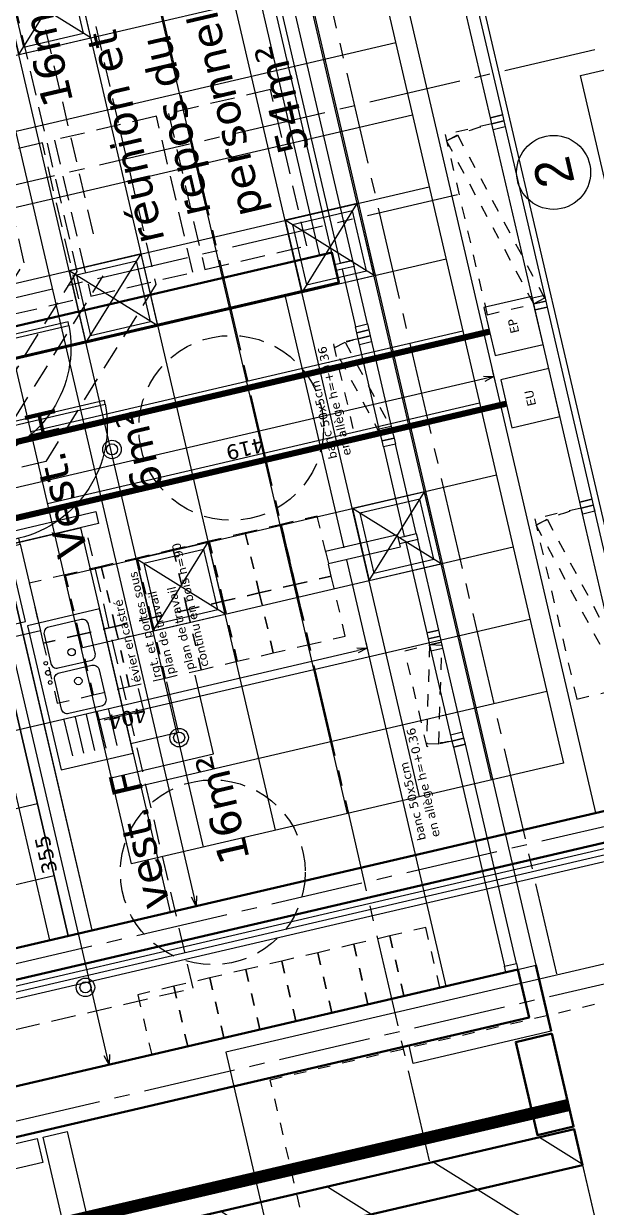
# Model space of a CAD drawing. Header units: metres. Extents: x -49 to 867749, y -579737 to 170817.
# Drawn here: x 867397.37 to 867402.02, y -409060.7 to -409051.1 of the extents above; entities that cross this region are included whole.
import ezdxf
from ezdxf.enums import TextEntityAlignment as Align

# ---------------------------------------------------------------- set-up
doc = ezdxf.new("R2010")
doc.units = ezdxf.units.M
doc.header["$MEASUREMENT"] = 0
doc.header["$PDMODE"] = 3
doc.header["$PDSIZE"] = 0.1
for name, pattern in [('01', [0.15, 0.1, -0.05]), ('02', [0.28, 0.2, -0.08]), ('03', [0.7, 0.5, -0.2]), ('AXES2', [1.125, 0.75, -0.125, 0.125, -0.125]), ('CACHE2', [0.1875, 0.125, -0.0625])]:
    doc.linetypes.add(name, pattern=pattern)
for name, color, linetype in [('00-AXE-0.00', 14, 'AXES2'), ('01-CLOISON-0.25', 3, 'Continuous'), ('01-DOUBLAGE-0.0x', 6, 'Continuous'), ('01-ISOL-0.08', 43, 'ISOLATION'), ('01-SANITAIRE-0.15', 44, 'Continuous'), ('02-VU-CACHE-01-0.10', 133, '01'), ('06-COT-50&100-0.20', 2, 'Continuous'), ('06-SYMB-DIVERS-0.20', 20, 'Continuous'), ('06-TXT-DETAILS-DIVERS-02.20', 2, 'Continuous'), ('06-TXT-DIVERS-0.20', 70, 'Continuous'), ('06-TXT-ETIQUETTES SURFACES', 210, 'Continuous'), ('07-CTA-0.13', 163, 'Continuous'), ('07-PLAFONDS-0.13', 5, 'Continuous'), ('08-VU-0.08', 56, 'Continuous'), ('08-VU-0.13', 44, 'Continuous'), ('08-VU-0.20', 32, 'Continuous')]:
    doc.layers.add(name, color=color, linetype=linetype)
for name, color, linetype, lineweight in [('01-BETON-0.40', 4, 'Continuous', 40), ('01-MEN-CP-0.15', 2, 'Continuous', 18), ('01-MOBILIER-0.10', 10, 'Continuous', 9)]:
    doc.layers.add(name, color=color, linetype=linetype, lineweight=lineweight)
doc.styles.add('COT', font='verdana.ttf')
doc.styles.add('locaux 100', font='verdana.ttf', dxfattribs={"height": 0.22})
doc.styles.add('locaux 20', font='verdana.ttf', dxfattribs={"height": 0.07})
doc.styles.get("Standard").update_dxf_attribs({"font": 'arial.ttf'})
doc.linetypes.add('ISOLATION', pattern='A,0.0001,-0.1,[134,ltypeshp.shx,S=0.1,R=0,X=-0.1,Y=0],-0.2,[134,ltypeshp.shx,S=0.1,R=180,X=0.1,Y=0],-0.1', length=0.4001)
doc.dimstyles.new('COT50', dxfattribs={"dimtxt": 0.12, "dimasz": 0.08, "dimexe": 0.05, "dimexo": 0, "dimgap": 0.05, "dimtad": 1, "dimdec": 0, "dimlfac": 100, "dimzin": 0, "dimdsep": 46, "dimtxsty": 'COT', "dimblk": 'OPEN30', "dimcen": 0.04, "dimdle": 0.05, "dimclrd": 256, "dimclre": 256, "dimclrt": 6, "dimadec": 0, "dimazin": 0, "dimtm": 1e-09, "dimtfac": 1, "dimtdec": 0, "dimtmove": 1, "dimatfit": 0, "dimldrblk": 'OPEN30', "dimfxl": 0.05, "dimfxlon": 1, "dimtolj": 1, "dimtzin": 0, "dimlwd": -1, "dimlwe": -1, "dimarcsym": 0})

# ---------------------------------------------------------------- blocks, each defined once
blk = doc.blocks.new('fen150')
at = {"linetype": '01'}
blk.add_lwpolyline([(-1.55, 0), (-1.55, 0.3882), (-0.05, 0.3882), (-0.05, 0)], dxfattribs=at)
blk.add_lwpolyline([(-1.5248, 0.2916), (-0.0759, -0.0966), (-0.05, 0), (-1.4989, 0.3882)], close=True, dxfattribs=at)
for points in [[(-1.6, -0.1), (-1.55, -0.1), (-1.55, 0), (-1.6, 0)], [(-1.55, -0.1), (-1.5, -0.1), (-1.5, 0), (-1.55, 0)], [(-0.05, -0.1), (0, -0.1), (0, 0), (-0.05, 0)], [(-1.55, -0.1), (-0.05, -0.1), (-0.05, 0), (-1.55, 0)], [(-0.1, -0.1), (-0.05, -0.1), (-0.05, 0), (-0.1, 0)]]:
    blk.add_lwpolyline(points, close=True)
blk.add_arc((-0.05, 0), 1.5, 165, 180, dxfattribs=at)
blk = doc.blocks.new('_Open30')
at = {"color": 0, "linetype": 'ByBlock', "lineweight": -2}
for p, q in [((-1, 0.27), (0, 0)), ((0, 0), (-1, -0.27)), ((0, 0), (-1, 0))]:
    blk.add_line(p, q, dxfattribs=at)
blk = doc.blocks.new('*D173')
at = {"layer": '06-COT-50&100-0.20', "transparency": 16777216}
for p, q in [((867395.7789, -409045.6372), (867395.8762, -409045.6145)), ((867398.7535, -409058.1782), (867395.8457, -409045.7038)), ((867398.723, -409058.2675), (867398.8203, -409058.2448))]:
    blk.add_line(p, q, dxfattribs=at)
at = {"layer": 'Defpoints', "color": 0, "transparency": 16777216}
for p in [(867395.8276, -409045.6259), (867394.9826, -409045.8228), (867397.9266, -409058.4531)]:
    blk.add_point(p, dxfattribs=at)
at = {"layer": '06-COT-50&100-0.20', "transparency": 16777216, "xscale": 0.08, "yscale": 0.08, "zscale": 0.08}
for p, rotation in [((867395.8276, -409045.6259), 103.1212703830424), ((867398.7716, -409058.2561), 283.1212703830424)]:
    blk.add_blockref('_Open30', p, dxfattribs=dict(at, rotation=rotation))
at = {"layer": '06-COT-50&100-0.20', "color": 6, "transparency": 16777216, "insert": (867397.1901, -409051.9665), "char_height": 0.12, "attachment_point": 5, "rotation": 103.12127, "style": 'COT'}
blk.add_mtext('\\A1;1297', dxfattribs=at)
blk = doc.blocks.new('*D177')
at = {"layer": '06-COT-50&100-0.20', "transparency": 16777216}
for p, q in [((867401.1736, -409053.913), (867401.1963, -409054.0104)), ((867401.1071, -409053.9799), (867397.1795, -409054.8954)), ((867397.0903, -409054.8649), (867397.113, -409054.9623))]:
    blk.add_line(p, q, dxfattribs=at)
at = {"layer": 'Defpoints', "color": 0, "transparency": 16777216}
for p in [(867400.538, -409051.1861), (867396.5863, -409052.7028), (867397.1016, -409054.9136)]:
    blk.add_point(p, dxfattribs=at)
at = {"layer": '06-COT-50&100-0.20', "transparency": 16777216, "xscale": 0.08, "yscale": 0.08, "zscale": 0.08}
for p, rotation in [((867401.185, -409053.9617), 13.12127038304243), ((867397.1016, -409054.9136), 193.1212703830424)]:
    blk.add_blockref('_Open30', p, dxfattribs=dict(at, rotation=rotation))
at = {"layer": '06-COT-50&100-0.20', "color": 6, "transparency": 16777216, "insert": (867399.1688, -409054.5471), "char_height": 0.12, "attachment_point": 5, "rotation": 193.12127, "style": 'COT'}
blk.add_mtext('\\A1;419', dxfattribs=at)
blk = doc.blocks.new('elem-cuis')
for p, q in [((0.115, -0.81), (0.115, -1.11)), ((0.2075, -0.81), (0.2075, -1.11)), ((0.3, -0.81), (0.3, -1.11)), ((0.3925, -0.81), (0.3925, -1.11)), ((0.485, -0.81), (0.485, -1.11))]:
    blk.add_line(p, q)
blk.add_lwpolyline([(0, -1.2), (0.6, -1.2), (0.6, 0), (0, 0)], close=True)
for points in [[(0.165, -0.39), (0.435, -0.39, 0.414214), (0.485, -0.34), (0.485, -0.1, 0.414214), (0.435, -0.05), (0.165, -0.05, 0.414214), (0.115, -0.1), (0.115, -0.34, 0.414214)], [(0.165, -0.43), (0.435, -0.43, -0.414214), (0.485, -0.48), (0.485, -0.72, -0.414214), (0.435, -0.77), (0.165, -0.77, -0.414214), (0.115, -0.72), (0.115, -0.48, -0.414214)]]:
    blk.add_lwpolyline(points, format="xyb", close=True)
for centre, radius in [((0.3, -0.29), 0.03), ((0.075, -0.33), 0.015), ((0.075, -0.33), 0.015), ((0.075, -0.41), 0.02), ((0.075, -0.49), 0.015), ((0.3, -0.53), 0.03)]:
    blk.add_circle(centre, radius)
blk = doc.blocks.new('Eclairage-Pl-60x60')
for p, q in [((-0.3, 0.3), (0.3, -0.3)), ((-0.3, -0.3), (0.3, 0.3))]:
    blk.add_line(p, q)
for points in [[(-0.3, -0.3), (0.3, -0.3), (0.3, 0.3), (-0.3, 0.3)], [(-0.25, -0.25), (0.25, -0.25), (0.25, 0.25), (-0.25, 0.25)]]:
    blk.add_lwpolyline(points, close=True)
blk = doc.blocks.new('P90')
at = {"linetype": 'Continuous'}
for points in [[(-0.05, 0.9295), (-0.05, 0), (-0.08, 0), (-0.08, 0.9295)], [(-0.965, -0.03), (-0.965, -0.1), (-1.03, -0.1), (-1.03, 0), (-0.98, 0), (-0.98, -0.03)], [(0, 0), (0, -0.1), (-0.065, -0.1), (-0.065, -0.03), (-0.05, -0.03), (-0.05, 0)]]:
    blk.add_lwpolyline(points, close=True, dxfattribs=at)
blk.add_arc((-0.0434, -0.0064), 0.9366, 92.23877, 179.60621, dxfattribs=at)
at = {"linetype": 'Continuous', "text_generation_flag": 6}
blk.add_attdef('TEXTE', text='', height=0.08, rotation=90, dxfattribs=at).set_placement((-0.1883, 0.4692), align=Align.CENTER)
blk = doc.blocks.new('*D834')
at = {"layer": '06-COT-50&100-0.20', "transparency": 16777216}
for p, q in [((867397.2091, -409056.0926), (867397.3064, -409056.0699)), ((867398.0465, -409059.4649), (867397.2759, -409056.1591)), ((867398.016, -409059.5542), (867398.1133, -409059.5315))]:
    blk.add_line(p, q, dxfattribs=at)
at = {"layer": 'Defpoints', "color": 0, "transparency": 16777216}
for p in [(867397.2578, -409056.0812), (867396.0523, -409056.3622), (867396.8592, -409059.8238)]:
    blk.add_point(p, dxfattribs=at)
at = {"layer": '06-COT-50&100-0.20', "transparency": 16777216, "xscale": 0.08, "yscale": 0.08, "zscale": 0.08}
for p, rotation in [((867397.2578, -409056.0812), 103.1212703830424), ((867398.0646, -409059.5428), 283.1212703830424)]:
    blk.add_blockref('_Open30', p, dxfattribs=dict(at, rotation=rotation))
at = {"layer": '06-COT-50&100-0.20', "color": 6, "transparency": 16777216, "insert": (867397.5516, -409057.8376), "char_height": 0.12, "attachment_point": 5, "rotation": 103.12127, "style": 'COT'}
blk.add_mtext('\\A1;355', dxfattribs=at)
blk = doc.blocks.new('*D839')
at = {"layer": '06-COT-50&100-0.20', "transparency": 16777216}
for p, q in [((867396.807, -409053.9273), (867396.7096, -409053.95)), ((867397.2169, -409055.9059), (867396.7765, -409054.0166)), ((867397.2837, -409055.9725), (867397.1864, -409055.9952))]:
    blk.add_line(p, q, dxfattribs=at)
at = {"layer": 'Defpoints', "color": 0, "transparency": 16777216}
for p in [(867396.9095, -409053.9034), (867396.7583, -409053.9387), (867397.3863, -409055.9486)]:
    blk.add_point(p, dxfattribs=at)
at = {"layer": '06-COT-50&100-0.20', "transparency": 16777216, "xscale": 0.08, "yscale": 0.08, "zscale": 0.08}
for p, rotation in [((867396.7583, -409053.9387), 103.1212703830424), ((867397.235, -409055.9838), 283.1212703830424)]:
    blk.add_blockref('_Open30', p, dxfattribs=dict(at, rotation=rotation))
at = {"layer": '06-COT-50&100-0.20', "color": 6, "transparency": 16777216, "insert": (867396.8871, -409054.9868), "char_height": 0.12, "attachment_point": 5, "rotation": 103.12127, "style": 'COT'}
blk.add_mtext('\\A1;210', dxfattribs=at)
blk = doc.blocks.new('fen80')
at = {"linetype": '01'}
blk.add_lwpolyline([(0.8486, 0.1105), (0.0759, -0.0966), (0.05, 0), (0.8227, 0.2071)], close=True, dxfattribs=at)
blk.add_lwpolyline([(0.85, 0), (0.85, 0.2071), (0.05, 0.2071), (0.05, 0)], dxfattribs=at)
for points in [[(0.05, -0.1), (0, -0.1), (0, 0), (0.05, 0)], [(0.1, -0.1), (0.05, -0.1), (0.05, 0), (0.1, 0)], [(0.85, -0.1), (0.05, -0.1), (0.05, 0), (0.85, 0)], [(0.85, -0.1), (0.8, -0.1), (0.8, 0), (0.85, 0)], [(0.9, -0.1), (0.85, -0.1), (0.85, 0), (0.9, 0)]]:
    blk.add_lwpolyline(points, close=True)
blk.add_arc((0.05, 0), 0.8, 0, 14.99978, dxfattribs=at)
blk = doc.blocks.new('*D848')
at = {"layer": '06-COT-50&100-0.20', "transparency": 16777216}
for p, q in [((867400.1462, -409056.116), (867400.1689, -409056.2134)), ((867396.2982, -409057.0643), (867400.0797, -409056.1829)), ((867396.2089, -409057.0338), (867396.2316, -409057.1312))]:
    blk.add_line(p, q, dxfattribs=at)
at = {"layer": 'Defpoints', "color": 0, "transparency": 16777216}
for p in [(867399.9897, -409055.4444), (867400.1576, -409056.1647), (867396.0523, -409056.3622)]:
    blk.add_point(p, dxfattribs=at)
at = {"layer": '06-COT-50&100-0.20', "transparency": 16777216, "xscale": 0.08, "yscale": 0.08, "zscale": 0.08}
for p, rotation in [((867400.1576, -409056.1647), 13.12127038304243), ((867396.2202, -409057.0825), 193.1212703830424)]:
    blk.add_blockref('_Open30', p, dxfattribs=dict(at, rotation=rotation))
at = {"layer": '06-COT-50&100-0.20', "color": 6, "transparency": 16777216, "insert": (867398.2144, -409056.7331), "char_height": 0.12, "attachment_point": 5, "rotation": 193.12127, "style": 'COT'}
blk.add_mtext('\\A1;404', dxfattribs=at)

msp = doc.modelspace()

# ---------------------------------------------------------------- hatches: boundary and pattern name
at = {"layer": '06-SYMB-DIVERS-0.20', "true_color": 0xff0000}
h = msp.add_hatch(dxfattribs=at)
h.set_pattern_fill('ANSI31', color=1, scale=5)
h.set_pattern_definition([(148.121, (867401.4371, -409059.32147), (-0.330077, -0.53073), [])])
h.paths.add_polyline_path([(867399.7633, -409068.613), (867397.98, -409060.9625), (867401.8369, -409060.065), (867403.617, -409067.7147)])

# ---------------------------------------------------------------- linework, layer by layer
at = {"layer": '00-AXE-0.00'}
for p, q in [((867401.6982, -409058.8061), (867387.6535, -408998.5542)), ((867400.6648, -409060.3229), (867386.6202, -409000.0711)), ((867402.0047, -409051.3114), (867389.1761, -409054.3017)), ((867400.8919, -409052.4874), (867388.0633, -409055.4777)), ((867403.4019, -409057.3051), (867390.5733, -409060.2954)), ((867402.3685, -409058.822), (867389.5399, -409061.8123))]:
    msp.add_line(p, q, dxfattribs=at)
at = {"layer": '00-AXE-0.00', "linetype": 'Continuous'}
msp.add_circle((867401.671, -409052.3058), 0.3, dxfattribs=at)
at = {"layer": '01-BETON-0.40'}
for points in [[(867396.8592, -409059.8238), (867396.0523, -409056.3622), (867395.8089, -409056.419), (867396.6158, -409059.8806), (867390.7627, -409061.2449), (867387.7959, -409048.5173), (867385.9182, -409048.955), (867385.6594, -409047.8448), (867385.416, -409047.9016), (867385.7315, -409049.2552), (867387.6092, -409048.8176), (867390.61, -409061.6912), (867401.4716, -409059.1594), (867401.3808, -409058.7699), (867396.8592, -409059.8238)], [(867394.0213, -409059.3634), (867402.4483, -409057.399), (867402.5051, -409057.6425), (867393.8346, -409059.6636), (867393.308, -409057.4041), (867393.5514, -409057.3474), (867394.0213, -409059.3634)], [(867401.5269, -409058.7358), (867401.6518, -409059.2714)]]:
    msp.add_lwpolyline(points, dxfattribs=at)
for points in [[(867396.6454, -409053.7083), (867396.7021, -409053.9518), (867399.9283, -409053.1997), (867399.8716, -409052.9563)], [(867401.6564, -409059.2909), (867401.8324, -409060.0455), (867401.5402, -409060.1135), (867401.3642, -409059.359)], [(867403.617, -409067.7147), (867403.549, -409067.4225), (867399.9856, -409068.2578), (867398.3402, -409061.1867), (867401.9049, -409060.3572), (867401.8369, -409060.065), (867397.98, -409060.9625), (867399.7633, -409068.613)]]:
    msp.add_lwpolyline(points, close=True, dxfattribs=at)
at = {"layer": '01-CLOISON-0.25'}
for p, q in [((867399.7742, -409052.979), (867398.9343, -409049.3756)), ((867399.8716, -409052.9563), (867399.0316, -409049.3529))]:
    msp.add_line(p, q, dxfattribs=at)
for points in [[(867397.9267, -409058.4531), (867397.0481, -409054.6841), (867396.8533, -409054.7295), (867397.7319, -409058.4985)], [(867397.2002, -409055.3366), (867397.1775, -409055.2392), (867397.9566, -409055.0576), (867397.9793, -409055.155)], [(867399.8436, -409055.4785), (867400.4278, -409055.3423), (867400.4051, -409055.2449), (867399.8209, -409055.3811)], [(867397.3863, -409055.9486), (867397.2454, -409055.3448), (867397.3428, -409055.3221), (867397.5063, -409056.0233), (867397.1528, -409056.1057), (867397.1301, -409056.0083)]]:
    msp.add_lwpolyline(points, close=True, dxfattribs=at)
at = {"layer": '01-DOUBLAGE-0.0x'}
for points in [[(867402.5457, -409057.3763), (867402.6252, -409057.7172), (867393.8573, -409059.761), (867393.8687, -409059.8097), (867402.6852, -409057.7545), (867402.5944, -409057.365)], [(867401.5269, -409058.7358), (867401.6517, -409059.2714), (867400.5318, -409059.5325), (867400.4977, -409059.3864), (867401.4716, -409059.1594), (867401.3808, -409058.7699)]]:
    msp.add_lwpolyline(points, close=True, dxfattribs=at)
at = {"layer": '01-ISOL-0.08', "ltscale": 0.1}
msp.add_line((867402.5164, -409057.6912), (867393.846, -409059.7123), dxfattribs=at)
at = {"layer": '01-MEN-CP-0.15'}
for points in [[(867399.943, -409053.0423), (867399.0633, -409049.2685), (867399.1607, -409049.2458), (867400.0404, -409053.0196)], [(867400.892, -409050.2821), (867401.2553, -409051.8404), (867401.1579, -409051.8631), (867400.7947, -409050.3048)], [(867399.9056, -409053.1023), (867399.8943, -409053.0537), (867400.0404, -409053.0196), (867400.0517, -409053.0683)], [(867399.9543, -409053.091), (867400.0632, -409053.5579), (867400.1606, -409053.5352), (867400.0517, -409053.0683)], [(867401.6185, -409053.3986), (867401.9817, -409054.9568), (867401.8843, -409054.9795), (867401.5211, -409053.4213)], [(867400.0745, -409053.6066), (867400.0632, -409053.5579), (867400.1606, -409053.5352), (867400.1719, -409053.5839)], [(867400.2902, -409054.5318), (867400.2788, -409054.4831), (867400.3762, -409054.4604), (867400.3876, -409054.5091)], [(867400.2902, -409054.5318), (867400.4594, -409055.2579), (867400.5568, -409055.2352), (867400.3876, -409054.5091)], [(867400.4221, -409055.3179), (867400.4107, -409055.2693), (867400.5568, -409055.2352), (867400.5682, -409055.2839)], [(867400.4708, -409055.3066), (867400.6421, -409056.0413), (867400.7395, -409056.0186), (867400.5682, -409055.2839)], [(867400.6421, -409056.0413), (867400.6534, -409056.09), (867400.7508, -409056.0673), (867400.7395, -409056.0186)], [(867401.3694, -409058.7212), (867400.9551, -409056.9438), (867400.8577, -409056.9665), (867401.272, -409058.7439)], [(867401.2834, -409058.7926), (867401.272, -409058.7439), (867401.3694, -409058.7212), (867401.3808, -409058.7699)]]:
    msp.add_lwpolyline(points, close=True, dxfattribs=at)
at = {"layer": '01-MEN-CP-0.15', "linetype": '01'}
for points in [[(867399.283, -409055.7164), (867399.5752, -409055.6483), (867399.4617, -409055.1613), (867399.1695, -409055.2294)], [(867399.5752, -409055.6483), (867399.8673, -409055.5802), (867399.7538, -409055.0932), (867399.4617, -409055.1613)], [(867398.9908, -409055.7845), (867399.283, -409055.7164), (867399.1695, -409055.2294), (867398.8773, -409055.2975)], [(867398.4065, -409055.9207), (867398.6987, -409055.8526), (867398.5851, -409055.3656), (867398.293, -409055.4337)], [(867398.6987, -409055.8526), (867398.9908, -409055.7845), (867398.8773, -409055.2975), (867398.5851, -409055.3656)], [(867398.1143, -409055.9888), (867398.4065, -409055.9207), (867398.293, -409055.4337), (867398.0008, -409055.5018)], [(867397.8222, -409056.0569), (867398.1143, -409055.9888), (867398.0008, -409055.5018), (867397.7086, -409055.5699)], [(867397.53, -409056.125), (867397.8222, -409056.0569), (867397.7086, -409055.5699), (867397.4165, -409055.638)], [(867399.3965, -409056.2033), (867399.6887, -409056.1352), (867399.5752, -409055.6483), (867399.283, -409055.7164)], [(867399.6887, -409056.1352), (867399.9808, -409056.0671), (867399.8673, -409055.5802), (867399.5752, -409055.6483)], [(867399.1043, -409056.2714), (867399.3965, -409056.2033), (867399.283, -409055.7164), (867398.9908, -409055.7845)], [(867398.52, -409056.4076), (867398.8122, -409056.3395), (867398.6987, -409055.8526), (867398.4065, -409055.9207)], [(867398.8122, -409056.3395), (867399.1043, -409056.2714), (867398.9908, -409055.7845), (867398.6987, -409055.8526)], [(867398.2278, -409056.4757), (867398.52, -409056.4076), (867398.4065, -409055.9207), (867398.1143, -409055.9888)], [(867397.9357, -409056.5438), (867398.2278, -409056.4757), (867398.1143, -409055.9888), (867397.8222, -409056.0569)], [(867397.6435, -409056.6119), (867397.9357, -409056.5438), (867397.8222, -409056.0569), (867397.53, -409056.125)], [(867400.4557, -409058.9855), (867400.7479, -409058.9174), (867400.6344, -409058.4304), (867400.3422, -409058.4985)], [(867400.1636, -409059.0536), (867400.4557, -409058.9855), (867400.3422, -409058.4985), (867400.0501, -409058.5666)], [(867399.5792, -409059.1898), (867399.8714, -409059.1217), (867399.7579, -409058.6347), (867399.4657, -409058.7028)], [(867399.8714, -409059.1217), (867400.1636, -409059.0536), (867400.0501, -409058.5666), (867399.7579, -409058.6347)], [(867399.2871, -409059.2579), (867399.5792, -409059.1898), (867399.4657, -409058.7028), (867399.1736, -409058.7709)], [(867398.9949, -409059.326), (867399.2871, -409059.2579), (867399.1736, -409058.7709), (867398.8814, -409058.8391)], [(867398.4106, -409059.4622), (867398.7027, -409059.3941), (867398.5892, -409058.9072), (867398.2971, -409058.9753)], [(867398.7027, -409059.3941), (867398.9949, -409059.326), (867398.8814, -409058.8391), (867398.5892, -409058.9072)]]:
    msp.add_lwpolyline(points, close=True, dxfattribs=at)
at = {"layer": '01-MOBILIER-0.10', "linetype": '02'}
for points in [[(867399.3738, -409051.6348), (867398.5459, -409051.8277), (867398.8411, -409053.0938), (867399.6689, -409052.9008)], [(867398.4486, -409051.8504), (867397.6208, -409052.0434), (867397.9159, -409053.3095), (867398.7437, -409053.1165)], [(867397.5234, -409052.0661), (867396.6956, -409052.2591), (867396.9907, -409053.5251), (867397.8185, -409053.3322)]]:
    msp.add_lwpolyline(points, close=True, dxfattribs=at)
at = {"layer": '01-SANITAIRE-0.15', "linetype": '02'}
msp.add_lwpolyline([(867397.9373, -409052.8042), (867396.0354, -409044.6449), (867393.8746, -409043.151), (867386.0208, -409009.458), (867385.4822, -409009.123), (867377.7497, -409010.9254), (867377.4147, -409011.4641), (867378.5055, -409016.144), (867378.116, -409016.2348), (867376.9875, -409011.3935), (867377.4975, -409010.5735), (867385.5527, -409008.6958), (867386.3727, -409009.2058), (867394.2291, -409042.9098), (867396.3899, -409044.4037), (867398.4439, -409053.2156), (867397.5515, -409054.6505), (867392.3558, -409055.8616), (867392.265, -409055.4721), (867397.2994, -409054.2986), (867398.0168, -409053.145)], dxfattribs=at)
msp.add_lwpolyline([(867397.376, -409053.0392), (867395.5037, -409045.0067), (867389.6767, -409040.9781), (867382.6332, -409010.7611), (867382.0945, -409010.4261), (867378.3501, -409011.2989), (867378.0151, -409011.8375), (867378.9925, -409016.0305), (867378.6029, -409016.1213), (867377.588, -409011.767), (867378.098, -409010.9469), (867382.1651, -409009.9989), (867382.9851, -409010.5089), (867390.0312, -409040.7369), (867395.8582, -409044.7655), (867397.8032, -409053.1098), (867397.1733, -409054.1226), (867392.2196, -409055.2773), (867392.1288, -409054.8877), (867396.9211, -409053.7706)], close=True, dxfattribs=at)
at = {"layer": '01-SANITAIRE-0.15'}
for points in [[(867401.5856, -409053.7016), (867401.5856, -409053.7016), (867401.4948, -409053.3121), (867401.4948, -409053.3121), (867401.1053, -409053.4029), (867401.1053, -409053.4029), (867401.1961, -409053.7924), (867401.1961, -409053.7924)], [(867401.7218, -409054.2859), (867401.7218, -409054.2859), (867401.631, -409053.8964), (867401.631, -409053.8964), (867401.2415, -409053.9872), (867401.2415, -409053.9872), (867401.3323, -409054.3767), (867401.3323, -409054.3767)]]:
    msp.add_lwpolyline(points, close=True, dxfattribs=at)
at = {"layer": '01-SANITAIRE-0.15', "linetype": 'AXES2', "const_width": 0.05}
msp.add_lwpolyline([(867394.9797, -409055.0361), (867401.1507, -409053.5976)], dxfattribs=at)
at = {"layer": '01-SANITAIRE-0.15', "linetype": 'CACHE2', "const_width": 0.05}
msp.add_lwpolyline([(867390.7524, -409060.6556), (867395.1904, -409059.6211), (867395.1159, -409055.6204), (867401.2869, -409054.182)], dxfattribs=at)
at = {"layer": '02-VU-CACHE-01-0.10', "color": 251, "true_color": 0x666666}
msp.add_lwpolyline([(867404.5811, -409065.9009), (867401.0177, -409066.7362), (867399.3723, -409059.6651), (867402.9371, -409058.8356)], dxfattribs=at)
at = {"layer": '06-SYMB-DIVERS-0.20', "linetype": '02'}
for centre in [(867399.0552, -409054.3787), (867398.9054, -409057.9826)]:
    msp.add_circle(centre, 0.75, dxfattribs=at)
at = {"layer": '06-TXT-DETAILS-DIVERS-02.20'}
for points in [[(867398.0915, -409057.2141), (867398.9116, -409057.0229), (867398.7629, -409056.385)], [(867398.025, -409056.7451), (867398.3449, -409056.6705), (867398.3033, -409056.4921)], [(867398.2407, -409056.937), (867398.6282, -409056.8467), (867398.5331, -409056.4386)]]:
    msp.add_lwpolyline(points, dxfattribs=at)
at = {"layer": '06-TXT-DETAILS-DIVERS-02.20', "color": 251, "linetype": '03', "true_color": 0x666666, "const_width": 0.1}
msp.add_lwpolyline([(867401.7914, -409059.8702), (867397.4966, -409060.8714), (867397.6067, -409061.3438), (867385.018, -409064.2782), (867384.7662, -409063.1522)], dxfattribs=at)
at = {"layer": '07-CTA-0.13', "linetype": '02'}
msp.add_lwpolyline([(867391.7541, -409060.5518), (867398.7467, -409058.9218), (867397.8954, -409055.2697)], dxfattribs=at)
at = {"layer": '07-CTA-0.13', "ltscale": 0.25}
for centre, radius in [((867398.0877, -409054.5529), 0.075), ((867398.0877, -409054.5529), 0.045), ((867398.6325, -409056.8903), 0.075), ((867398.6325, -409056.8903), 0.045), ((867397.8725, -409058.9157), 0.075), ((867397.8725, -409058.9157), 0.045)]:
    msp.add_circle(centre, radius, dxfattribs=at)
at = {"layer": '07-PLAFONDS-0.13'}
for p, q in [((867401.1672, -409057.2333), (867398.4431, -409045.5466)), ((867400.5829, -409057.3695), (867397.8587, -409045.6828)), ((867399.9986, -409057.5057), (867397.2744, -409045.819)), ((867399.4142, -409057.6419), (867396.6901, -409045.9552)), ((867398.8299, -409057.7782), (867396.1057, -409046.0915)), ((867396.7473, -409051.4867), (867400.2533, -409050.6694)), ((867396.8835, -409052.071), (867400.3895, -409051.2538)), ((867397.0197, -409052.6553), (867400.5257, -409051.8381)), ((867397.1559, -409053.2397), (867400.6619, -409052.4224)), ((867397.2921, -409053.824), (867400.7981, -409053.0068)), ((867397.4283, -409054.4083), (867400.9343, -409053.5911)), ((867397.5645, -409054.9927), (867401.0705, -409054.1754)), ((867397.7007, -409055.577), (867401.2067, -409054.7598)), ((867397.8369, -409056.1614), (867401.3429, -409055.3441)), ((867396.8545, -409055.4172), (867397.5809, -409058.5337)), ((867397.9731, -409056.7457), (867401.4791, -409055.9284)), ((867398.1093, -409057.33), (867401.6154, -409056.5128)), ((867397.4821, -409057.4272), (867395.4662, -409057.8971)), ((867397.6183, -409058.0115), (867395.5634, -409058.4905))]:
    msp.add_line(p, q, dxfattribs=at)
for points in [[(867398.2456, -409057.9144), (867395.5214, -409046.2277), (867399.0274, -409045.4104), (867401.7516, -409057.0971)], [(867403.115, -409056.7793), (867401.8891, -409051.5202), (867405.3952, -409050.703), (867406.621, -409055.962)], [(867397.7319, -409058.4985), (867397.0054, -409055.382), (867395.2427, -409055.7929), (867395.3108, -409056.085), (867395.0186, -409056.1531), (867395.677, -409058.9774)]]:
    msp.add_lwpolyline(points, close=True, dxfattribs=at)
at = {"layer": '08-VU-0.08'}
for p, q in [((867398.617, -409046.2517), (867401.5269, -409058.7358)), ((867399.4903, -409053.3018), (867399.968, -409055.3513)), ((867399.9907, -409055.4487), (867400.7959, -409058.9062))]:
    msp.add_line(p, q, dxfattribs=at)
for points in [[(867397.4804, -409060.1411), (867397.5258, -409060.3359), (867389.6665, -409062.1679), (867389.6211, -409061.9731)], [(867403.1149, -409068.0885), (867399.5765, -409068.9132), (867397.5291, -409060.1298), (867397.7238, -409060.0843), (867399.7259, -409068.6731), (867403.0695, -409067.8937)]]:
    msp.add_lwpolyline(points, close=True, dxfattribs=at)
at = {"layer": '08-VU-0.13'}
for p, q in [((867399.6503, -409044.7348), (867402.5944, -409057.365)), ((867399.066, -409044.871), (867402.01, -409057.5012))]:
    msp.add_line(p, q, dxfattribs=at)
at = {"layer": '08-VU-0.20'}
msp.add_line((867401.9049, -409060.3572), (867403.549, -409067.4225), dxfattribs=at)
for points in [[(867397.9754, -409058.4417), (867397.9266, -409058.453), (867397.2002, -409055.3366), (867397.8332, -409055.189), (867398.5597, -409058.3055)], [(867402.8691, -409058.5434), (867399.0121, -409059.4409), (867400.7936, -409067.0968), (867404.6491, -409066.1931)]]:
    msp.add_lwpolyline(points, close=True, dxfattribs=at)
at = {"layer": 'Defpoints'}
msp.add_lwpolyline([(867399.7633, -409068.613), (867397.98, -409060.9625), (867401.8369, -409060.065), (867403.617, -409067.7147)], close=True, dxfattribs=at)

# ---------------------------------------------------------------- block references
at = {"layer": '01-MEN-CP-0.15', "xscale": -1}
for name, p, rotation in [('fen150', (867401.5211, -409053.4213), 103.1212703798636), ('P90', (867396.8143, -409053.681), 283.1212703798636), ('fen150', (867402.2476, -409056.5377), 103.1212703798636), ('fen80', (867400.6534, -409056.09), 103.1212703863595)]:
    msp.add_blockref(name, p, dxfattribs=dict(at, rotation=rotation))
at = {"layer": '01-MEN-CP-0.15', "rotation": 103.121270379485}
msp.add_blockref('fen80', (867400.2788, -409054.4831), dxfattribs=at)
at = {"layer": '01-MEN-CP-0.15', "extrusion": (0, 0, -1), "zscale": -1, "rotation": 76.87872963388548}
msp.add_blockref('P90', (-867397.109, -409054.319), dxfattribs=at)
at = {"layer": '01-SANITAIRE-0.15', "rotation": 13.12127038235444}
msp.add_blockref('elem-cuis', (867397.4022, -409055.9832), dxfattribs=at)
at = {"layer": '07-PLAFONDS-0.13', "rotation": 103.1212703798635}
for p in [(867397.5557, -409050.9902), (867399.8535, -409052.9189), (867398.1005, -409053.3275), (867400.3983, -409055.2563), (867398.6453, -409055.6649)]:
    msp.add_blockref('Eclairage-Pl-60x60', p, dxfattribs=at)

# ---------------------------------------------------------------- texts
at = {"layer": '00-AXE-0.00'}
msp.add_text('2', height=0.3, rotation=103.12127, dxfattribs=at).set_placement((867401.671, -409052.3058), align=Align.MIDDLE_CENTER)
at = {"layer": '01-SANITAIRE-0.15', "char_height": 0.07, "width": 0.158872, "attachment_point": 5, "rotation": 103.12127, "style": 'locaux 20'}
for s, insert in [('EP', (867401.3455, -409053.5522)), ('EU', (867401.4817, -409054.1366))]:
    msp.add_mtext(s, dxfattribs=dict(at, insert=insert))
at = {"layer": '06-TXT-DETAILS-DIVERS-02.20', "char_height": 0.07, "attachment_point": 4, "rotation": 103.12127, "style": 'locaux 20'}
for s, insert, width in [('banc 50x5cm\\Pen allège h=+0.36', (867399.948, -409054.614), 1.221392), ('plan de travail continu en bois h=90', (867398.7831, -409056.3289), 1.027403), ('\\pt0.07;rgt. et portes sous plan de travail', (867398.5217, -409056.3899), 0.940956), ('\\pt0.07;évier encastré', (867398.2919, -409056.4434), 0.940956), ('banc 50x5cm\\Pen allège h=+0.36', (867400.6689, -409057.7083), 1.221392)]:
    msp.add_mtext(s, dxfattribs=dict(at, insert=insert, width=width))
at = {"layer": '06-TXT-DIVERS-0.20', "char_height": 0.25, "width": 2.371479, "attachment_point": 5, "rotation": 103.12127, "style": 'locaux 100'}
for s, insert in [('réunion et repos du personnel', (867398.6348, -409051.9202)), ('Vest. H', (867397.6347, -409054.8211)), ('vest. F', (867398.3109, -409057.7217))]:
    msp.add_mtext(s, dxfattribs=dict(at, insert=insert))
at = {"layer": '06-TXT-ETIQUETTES SURFACES', "char_height": 0.25, "attachment_point": 5, "rotation": 103.12127, "style": 'locaux 100'}
for s, insert in [('16m²', (867397.5538, -409051.3236)), ('54m²', (867399.4655, -409051.7082)), ('6m²', (867398.3092, -409054.5643)), ('16m²', (867398.9854, -409057.4649))]:
    msp.add_mtext(s, dxfattribs=dict(at, insert=insert))

# ---------------------------------------------------------------- dimensions: what is measured, and where the dimension line sits
at = {"layer": '06-COT-50&100-0.20'}
for base, p1, p2, angle, picture, middle in [((867395.8276, -409045.6259), (867397.9266, -409058.4531), (867394.9826, -409045.8228), 103.12127, '*D173', (867397.1901, -409051.9665)), ((867397.1016, -409054.9136), (867400.538, -409051.1861), (867396.5863, -409052.7028), 193.12127, '*D177', (867399.1688, -409054.5471)), ((867396.7583, -409053.9387), (867397.3863, -409055.9486), (867396.9095, -409053.9034), 103.12127, '*D839', (867396.8871, -409054.9868)), ((867400.1576, -409056.1647), (867396.0523, -409056.3622), (867399.9897, -409055.4444), 193.12127, '*D848', (867398.2144, -409056.7331)), ((867397.2578, -409056.0812), (867396.8592, -409059.8238), (867396.0523, -409056.3622), 103.12127, '*D834', (867397.5516, -409057.8376))]:
    dim = msp.add_linear_dim(base=base, p1=p1, p2=p2, angle=angle, dimstyle='COT50', dxfattribs=at)
    dim.commit()
    dim.dimension.update_dxf_attribs({"geometry": picture, "text_midpoint": middle})

doc.saveas('drawing.dxf')
